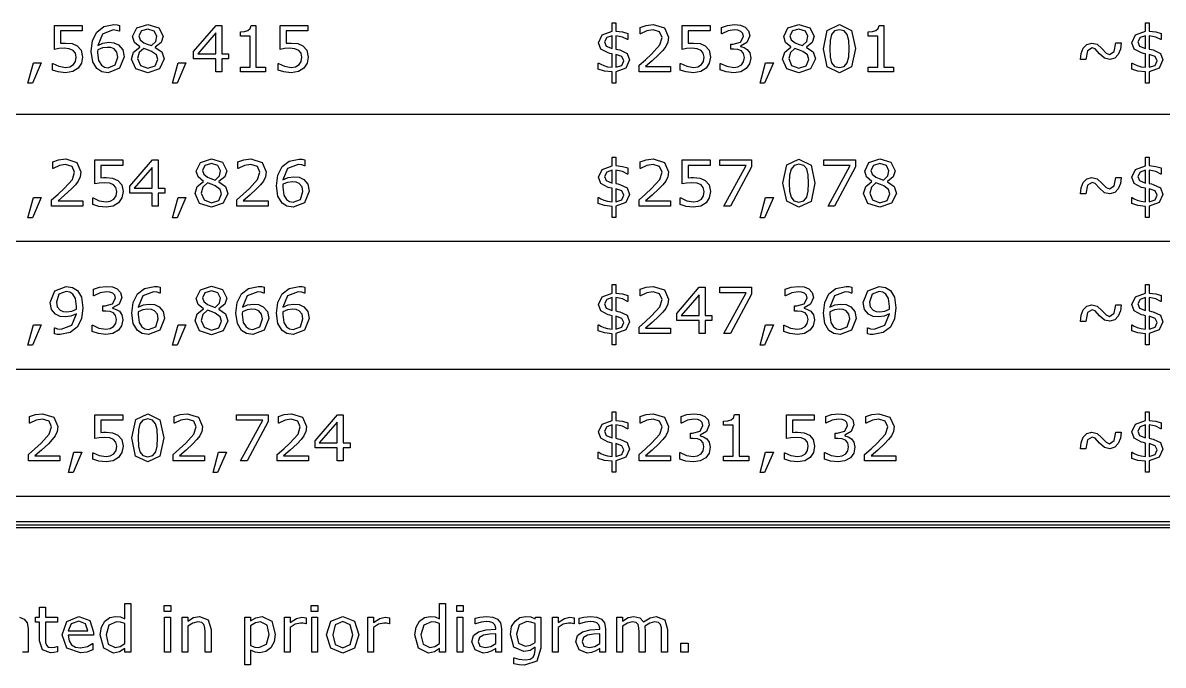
# Model space of a CAD drawing. Extents: x -1 to 182, y 89 to 480.
# Drawn here: x 87.14 to 129.78, y 114.87 to 138.89 of the extents above; entities that cross this region are included whole.
import ezdxf

# ---------------------------------------------------------------- set-up
doc = ezdxf.new("R2010")
doc.units = 0
doc.header["$MEASUREMENT"] = 0
doc.layers.add('Layer 1', color=7, linetype='Continuous')

msp = doc.modelspace()

# ---------------------------------------------------------------- linework, layer by layer
at = {"layer": 'Layer 1', "color": 7}
for points in [[(89.376603, 137.604896), (89.33242, 137.373518), (89.211495, 137.18749), (89.011508, 137.061919), (88.744083, 137.018898), (88.470845, 137.049113), (88.248765, 137.120048), (88.248765, 137.365369), (88.265037, 137.365369), (88.488279, 137.261891), (88.739424, 137.220034), (88.898719, 137.243317), (89.03708, 137.324703), (89.113819, 137.44448), (89.140563, 137.606087), (89.109171, 137.757243), (89.02429, 137.856065), (88.876626, 137.917686), (88.683615, 137.936207), (88.485953, 137.922184), (88.323171, 137.894297), (88.323171, 138.786101), (89.364967, 138.786101), (89.364967, 138.58261), (88.547577, 138.58261), (88.547577, 138.122182), (88.649897, 138.129062), (88.740588, 138.131707), (88.987084, 138.107366), (89.181259, 138.023625), (89.325435, 137.858525), (89.376595, 137.605055), (89.376603, 137.604896)], [(90.929994, 137.616538), (90.755586, 137.185162), (90.330031, 137.018898), (90.097489, 137.058426), (89.912616, 137.175848), (89.757973, 137.431647), (89.70449, 137.815346), (89.753324, 138.223465), (89.911452, 138.539721), (90.17539, 138.744376), (90.552111, 138.818777), (90.66722, 138.812956), (90.761399, 138.792054), (90.761399, 138.569989), (90.749784, 138.569989), (90.650951, 138.602533), (90.517239, 138.618937), (90.118428, 138.461986), (89.945181, 138.039924), (90.13703, 138.129432), (90.356785, 138.160838), (90.550957, 138.139936), (90.724204, 138.05855), (90.877683, 137.87948), (90.930004, 137.616723), (90.929994, 137.616538)], [(92.431063, 137.537507), (92.255494, 137.164286), (91.815984, 137.015458), (91.367177, 137.160794), (91.200908, 137.532877), (91.284622, 137.793306), (91.520654, 137.979361), (91.520654, 137.98624), (91.313692, 138.149038), (91.247417, 138.369938), (91.40787, 138.695507), (91.815984, 138.825735), (92.229914, 138.701328), (92.384555, 138.385046), (92.311302, 138.153668), (92.096201, 137.976953), (92.096201, 137.970074), (92.345023, 137.797989), (92.431063, 137.537533), (92.431063, 137.537507)], [(92.1555, 138.382823), (92.058993, 138.580467), (91.814823, 138.654894), (91.57414, 138.585123), (91.481123, 138.396767), (91.527631, 138.251431), (91.670646, 138.143296), (91.793894, 138.088633), (91.952022, 138.032833), (92.111317, 138.192138), (92.1555, 138.382823), (92.1555, 138.382823)], [(94.83789, 137.542164), (94.58093, 137.542164), (94.58093, 137.054934), (94.357688, 137.054934), (94.357688, 137.542111), (93.52867, 137.542111), (93.52867, 137.809551), (94.36699, 138.786233), (94.58093, 138.786233), (94.58093, 137.728139), (94.83789, 137.728139), (94.83789, 137.542164)], [(96.213385, 137.054934), (95.276235, 137.054934), (95.276235, 137.231675), (95.636677, 137.231675), (95.636677, 138.392057), (95.276235, 138.392057), (95.276235, 138.550198), (95.433202, 138.56184), (95.559937, 138.597876), (95.643654, 138.671139), (95.679698, 138.792054), (95.859918, 138.792054), (95.859918, 137.231702), (96.213385, 137.231702), (96.213385, 137.054934)], [(97.812123, 137.604896), (97.76794, 137.373518), (97.647018, 137.18749), (97.44703, 137.061919), (97.179606, 137.018898), (96.906365, 137.049113), (96.684288, 137.120048), (96.684288, 137.365369), (96.700559, 137.365369), (96.923801, 137.261891), (97.174949, 137.220034), (97.334241, 137.243317), (97.472605, 137.324703), (97.549344, 137.44448), (97.576086, 137.606087), (97.544693, 137.757243), (97.459815, 137.856065), (97.312148, 137.917686), (97.119138, 137.936207), (96.921476, 137.922184), (96.758696, 137.894297), (96.758696, 138.786101), (97.800492, 138.786101), (97.800492, 138.58261), (96.9831, 138.58261), (96.9831, 138.122182), (97.085419, 138.129062), (97.17611, 138.131707), (97.422606, 138.107366), (97.616781, 138.023625), (97.760958, 137.858525), (97.812118, 137.605055), (97.812123, 137.604896)], [(109.827784, 137.496761), (109.687095, 137.196777), (109.318512, 137.056098), (109.318512, 136.6352), (109.181313, 136.6352), (109.181313, 137.050277), (108.892957, 137.079355), (108.659251, 137.153756), (108.659251, 137.383996), (108.677851, 137.383996), (108.756916, 137.336318), (108.867374, 137.286312), (109.008064, 137.244455), (109.18131, 137.222494), (109.18131, 137.725943), (109.095268, 137.743405), (109.022018, 137.761926), (108.749942, 137.904933), (108.667387, 138.142132), (108.802263, 138.432803), (109.18131, 138.57118), (109.18131, 138.887436), (109.31851, 138.887436), (109.31851, 138.573508), (109.559193, 138.545595), (109.766158, 138.486302), (109.766158, 138.25839), (109.749886, 138.25839), (109.567339, 138.352581), (109.318517, 138.404916), (109.318517, 137.903769), (109.394096, 137.887365), (109.46502, 137.872284), (109.732444, 137.744384), (109.827789, 137.496708), (109.827784, 137.496761)], [(111.352108, 137.054934), (110.180087, 137.054934), (110.180087, 137.297953), (110.424257, 137.507239), (110.653312, 137.71536), (110.959109, 138.058365), (111.041662, 138.333928), (110.952132, 138.544378), (110.704472, 138.621107), (110.475417, 138.583906), (110.234734, 138.46995), (110.223119, 138.46995), (110.223119, 138.714134), (110.442871, 138.788535), (110.710298, 138.822269), (111.127712, 138.693205), (111.278866, 138.345543), (111.253281, 138.160679), (111.180031, 137.999072), (111.07306, 137.857203), (110.925394, 137.70258), (110.668433, 137.465382), (110.420776, 137.253768), (111.352113, 137.253768), (111.352108, 137.054934)], [(112.852013, 137.604896), (112.80783, 137.373518), (112.686908, 137.18749), (112.48692, 137.061919), (112.219495, 137.018898), (111.946255, 137.049113), (111.724178, 137.120048), (111.724178, 137.365369), (111.740449, 137.365369), (111.963691, 137.261891), (112.214839, 137.220034), (112.374131, 137.243317), (112.512495, 137.324703), (112.589234, 137.44448), (112.615976, 137.606087), (112.584583, 137.757243), (112.499705, 137.856065), (112.352038, 137.917686), (112.159028, 137.936207), (111.961366, 137.922184), (111.798586, 137.894297), (111.798586, 138.786101), (112.840382, 138.786101), (112.840382, 138.58261), (112.02299, 138.58261), (112.02299, 138.122182), (112.125309, 138.129062), (112.216, 138.131707), (112.462496, 138.107366), (112.656671, 138.023625), (112.800848, 137.858525), (112.852008, 137.605055), (112.852013, 137.604896)], [(114.227508, 137.888609), (114.319364, 137.763037), (114.355408, 137.567696), (114.312387, 137.350262), (114.191464, 137.178177), (113.985664, 137.057262), (113.727539, 137.018898), (113.443837, 137.05377), (113.214783, 137.128197), (113.214783, 137.37119), (113.232219, 137.37119), (113.464763, 137.263055), (113.722888, 137.220034), (113.87869, 137.244375), (114.012402, 137.316474), (114.091468, 137.42924), (114.118212, 137.585052), (114.087981, 137.738537), (114.00659, 137.835031), (113.879854, 137.883873), (113.719398, 137.897895), (113.614753, 137.897895), (113.614753, 138.090909), (113.696144, 138.090909), (113.977522, 138.164172), (114.083329, 138.380442), (114.056588, 138.489741), (113.982174, 138.567634), (113.875203, 138.609491), (113.746142, 138.621133), (113.511272, 138.581604), (113.276404, 138.469977), (113.264789, 138.469977), (113.264789, 138.712996), (113.484543, 138.787423), (113.751968, 138.822296), (113.97521, 138.799012), (114.149618, 138.724585), (114.276353, 138.589727), (114.319374, 138.404863), (114.217055, 138.15253), (113.977536, 138.017672), (113.977536, 138.001268), (114.105435, 137.961739), (114.227519, 137.888503), (114.227508, 137.888609)], [(116.772699, 137.537454), (116.59713, 137.164233), (116.15762, 137.015405), (115.708813, 137.160741), (115.542544, 137.532824), (115.626258, 137.793253), (115.86229, 137.979308), (115.86229, 137.986187), (115.655328, 138.148985), (115.589053, 138.369885), (115.749506, 138.695454), (116.15762, 138.825682), (116.57155, 138.701275), (116.726191, 138.384993), (116.652938, 138.153615), (116.437837, 137.9769), (116.437837, 137.970021), (116.686659, 137.797936), (116.772699, 137.53748), (116.772699, 137.537454)], [(116.497136, 138.38277), (116.400629, 138.580414), (116.156459, 138.654841), (115.915776, 138.58507), (115.822759, 138.396714), (115.869267, 138.251378), (116.012282, 138.143243), (116.13553, 138.08858), (116.293658, 138.03278), (116.452953, 138.192085), (116.497136, 138.38277), (116.497136, 138.38277)], [(118.271443, 137.921152), (118.12494, 137.236306), (117.672644, 137.018898), (117.216857, 137.239798), (117.073842, 137.918824), (117.219183, 138.600178), (117.672644, 138.821105), (118.127266, 138.596686), (118.271443, 137.921152), (118.271443, 137.921152)], [(117.965648, 137.393283), (118.020295, 137.61421), (118.035403, 137.921152), (118.020295, 138.228121), (117.964487, 138.449022), (117.852864, 138.583906), (117.672644, 138.629256), (117.491259, 138.583906), (117.378475, 138.44672), (117.323828, 138.222301), (117.309884, 137.918824), (117.322664, 137.615374), (117.377313, 137.396775), (117.485446, 137.258398), (117.672644, 137.210747), (117.854029, 137.256096), (117.965648, 137.393283), (117.965648, 137.393283)], [(119.688798, 137.054934), (118.751645, 137.054934), (118.751645, 137.231675), (119.112089, 137.231675), (119.112089, 138.392057), (118.751645, 138.392057), (118.751645, 138.550198), (118.908614, 138.56184), (119.035349, 138.597876), (119.119066, 138.671139), (119.15511, 138.792054), (119.335331, 138.792054), (119.335331, 137.231702), (119.688798, 137.231702), (119.688798, 137.054934)], [(129.768143, 137.496761), (129.627453, 137.196777), (129.258873, 137.056098), (129.258873, 136.6352), (129.121671, 136.6352), (129.121671, 137.050277), (128.833318, 137.079355), (128.599612, 137.153756), (128.599612, 137.383996), (128.618212, 137.383996), (128.697278, 137.336318), (128.807736, 137.286312), (128.948425, 137.244455), (129.121669, 137.222494), (129.121669, 137.725943), (129.035629, 137.743405), (128.962376, 137.761926), (128.6903, 137.904933), (128.607748, 138.142132), (128.742622, 138.432803), (129.121669, 138.57118), (129.121669, 138.887436), (129.258871, 138.887436), (129.258871, 138.573508), (129.499551, 138.545595), (129.706516, 138.486302), (129.706516, 138.25839), (129.690244, 138.25839), (129.507698, 138.352581), (129.258876, 138.404916), (129.258876, 137.903769), (129.334452, 137.887365), (129.405378, 137.872284), (129.672803, 137.744384), (129.768145, 137.496708), (129.768143, 137.496761)], [(94.357688, 137.728192), (94.357688, 138.509558), (93.6868, 137.728192), (94.357688, 137.728192)], [(109.181313, 137.923481), (109.181313, 138.403699), (108.972022, 138.335092), (108.887144, 138.172294), (108.949932, 138.013016), (109.181313, 137.923481), (109.181313, 137.923481)], [(129.121671, 137.923481), (129.121671, 138.403699), (128.912384, 138.335092), (128.827503, 138.172294), (128.890291, 138.013016), (129.121671, 137.923481), (129.121671, 137.923481)], [(90.693962, 137.607277), (90.661405, 137.786347), (90.556762, 137.90959), (90.438163, 137.958432), (90.302125, 137.970074), (90.118417, 137.94679), (89.944009, 137.874692), (89.940517, 137.824712), (89.939458, 137.765419), (89.976667, 137.474721), (90.081309, 137.307293), (90.196419, 137.231728), (90.332457, 137.208445), (90.597558, 137.310759), (90.694062, 137.607251), (90.693962, 137.607277)], [(92.191544, 137.515414), (92.143871, 137.686335), (91.960163, 137.816563), (91.840403, 137.86424), (91.667156, 137.925862), (91.498564, 137.771213), (91.435776, 137.550313), (91.543908, 137.291021), (91.81831, 137.188707), (92.089224, 137.275914), (92.191544, 137.515414), (92.191544, 137.515414)], [(116.53318, 137.515361), (116.485507, 137.686282), (116.301799, 137.81651), (116.182039, 137.864188), (116.008792, 137.925809), (115.8402, 137.77116), (115.777412, 137.55026), (115.885544, 137.290968), (116.159946, 137.188654), (116.43086, 137.275861), (116.53318, 137.515361), (116.53318, 137.515361)], [(128.201962, 138.132766), (128.175218, 137.906045), (128.099643, 137.70721), (127.970582, 137.566532), (127.778733, 137.515361), (127.584558, 137.560711), (127.402011, 137.725811), (127.229929, 137.908373), (127.118307, 137.945573), (126.950876, 137.843259), (126.882275, 137.514197), (126.688103, 137.514197), (126.713688, 137.739781), (126.789264, 137.939752), (126.919489, 138.078129), (127.111338, 138.131602), (127.304349, 138.086252), (127.489221, 137.921152), (127.641536, 137.753724), (127.771761, 137.701416), (127.94733, 137.818838), (128.007793, 138.132766), (128.201962, 138.132766)], [(87.833674, 137.386298), (87.50579, 136.624722), (87.336033, 136.624722), (87.538344, 137.386298), (87.833674, 137.386298)], [(93.241478, 137.386351), (92.913591, 136.624775), (92.743834, 136.624775), (92.946148, 137.386351), (93.241478, 137.386351)], [(109.608029, 137.466546), (109.539428, 137.625825), (109.318512, 137.706046), (109.318512, 137.22469), (109.532454, 137.295625), (109.608029, 137.466546), (109.608029, 137.466546)], [(115.203029, 137.386298), (114.875144, 136.624722), (114.705385, 136.624722), (114.907698, 137.386298), (115.203029, 137.386298)], [(129.548388, 137.466546), (129.47979, 137.625825), (129.258873, 137.706046), (129.258873, 137.22469), (129.472813, 137.295625), (129.548388, 137.466546), (129.548388, 137.466546)], [(4.762494, 135.467436), (175.153946, 135.467436), (175.153946, 130.704942), (4.762494, 130.704942), (4.762494, 135.467436)], [(89.390555, 132.027857), (88.218534, 132.027857), (88.218534, 132.270876), (88.462707, 132.480162), (88.691762, 132.688283), (88.997556, 133.031288), (89.080109, 133.306851), (88.990579, 133.517301), (88.742921, 133.59403), (88.513867, 133.556829), (88.273183, 133.442873), (88.261568, 133.442873), (88.261568, 133.687057), (88.481323, 133.761458), (88.748748, 133.795192), (89.166164, 133.666128), (89.317318, 133.318466), (89.291733, 133.133602), (89.21848, 132.971995), (89.111509, 132.830126), (88.963846, 132.675503), (88.706885, 132.438305), (88.459225, 132.226691), (89.390562, 132.226691), (89.390555, 132.027857)], [(90.890462, 132.577819), (90.84628, 132.346441), (90.725355, 132.160413), (90.525367, 132.034842), (90.257942, 131.991821), (89.984705, 132.022036), (89.762624, 132.092971), (89.762624, 132.338292), (89.778896, 132.338292), (90.002138, 132.234814), (90.253283, 132.192957), (90.412578, 132.21624), (90.550939, 132.297626), (90.627678, 132.417403), (90.654423, 132.57901), (90.62303, 132.730166), (90.538149, 132.828988), (90.390485, 132.890609), (90.197474, 132.90913), (89.999812, 132.895107), (89.83703, 132.86722), (89.83703, 133.759024), (90.878826, 133.759024), (90.878826, 133.555533), (90.061436, 133.555533), (90.061436, 133.095105), (90.163756, 133.101985), (90.254447, 133.10463), (90.500943, 133.080289), (90.695118, 132.996548), (90.839295, 132.831448), (90.890454, 132.577978), (90.890462, 132.577819)], [(92.457807, 132.515034), (92.200844, 132.515034), (92.200844, 132.027857), (91.977602, 132.027857), (91.977602, 132.515034), (91.148584, 132.515034), (91.148584, 132.782474), (91.986905, 133.759156), (92.200844, 133.759156), (92.200844, 132.701062), (92.457807, 132.701062), (92.457807, 132.515034)], [(91.977602, 132.701062), (91.977602, 133.482429), (91.306715, 132.701062), (91.977602, 132.701062)], [(94.811148, 132.510377), (94.635576, 132.137156), (94.19607, 131.988328), (93.74726, 132.133664), (93.580991, 132.505747), (93.664708, 132.766176), (93.90074, 132.952231), (93.90074, 132.95911), (93.693775, 133.121908), (93.627499, 133.342808), (93.787956, 133.668377), (94.19607, 133.798605), (94.609997, 133.674198), (94.76464, 133.357916), (94.691388, 133.126538), (94.476284, 132.949823), (94.476284, 132.942944), (94.725106, 132.770859), (94.811148, 132.510403), (94.811148, 132.510377)], [(94.535583, 133.355693), (94.439079, 133.553337), (94.194908, 133.627764), (93.954225, 133.557993), (93.861206, 133.369637), (93.907717, 133.224301), (94.050729, 133.116166), (94.173977, 133.061503), (94.332108, 133.005703), (94.4914, 133.165008), (94.535583, 133.355693), (94.535583, 133.355693)], [(96.312218, 132.027857), (95.140197, 132.027857), (95.140197, 132.270876), (95.384368, 132.480162), (95.613422, 132.688283), (95.919219, 133.031288), (96.001772, 133.306851), (95.912242, 133.517301), (95.664582, 133.59403), (95.435527, 133.556829), (95.194844, 133.442873), (95.183229, 133.442873), (95.183229, 133.687057), (95.402981, 133.761458), (95.670408, 133.795192), (96.087822, 133.666128), (96.238976, 133.318466), (96.213391, 133.133602), (96.140141, 132.971995), (96.03317, 132.830126), (95.885504, 132.675503), (95.628543, 132.438305), (95.380886, 132.226691), (96.312223, 132.226691), (96.312218, 132.027857)], [(97.851657, 132.589461), (97.677249, 132.158085), (97.251694, 131.991821), (97.019149, 132.031349), (96.834277, 132.148771), (96.679636, 132.40457), (96.626151, 132.788269), (96.674985, 133.196388), (96.833116, 133.512644), (97.097053, 133.717299), (97.473772, 133.7917), (97.588881, 133.785879), (97.683062, 133.764977), (97.683062, 133.542912), (97.671447, 133.542912), (97.572617, 133.575456), (97.438905, 133.59186), (97.040091, 133.434909), (96.866847, 133.012847), (97.058696, 133.102355), (97.278448, 133.133761), (97.472623, 133.112859), (97.645867, 133.031473), (97.799346, 132.852403), (97.85167, 132.589646), (97.851657, 132.589461)], [(109.827784, 132.469684), (109.687095, 132.1697), (109.318512, 132.029021), (109.318512, 131.608123), (109.181313, 131.608123), (109.181313, 132.0232), (108.892957, 132.052278), (108.659251, 132.126679), (108.659251, 132.356919), (108.677851, 132.356919), (108.756916, 132.309241), (108.867374, 132.259235), (109.008064, 132.217378), (109.18131, 132.195417), (109.18131, 132.698866), (109.095268, 132.716328), (109.022018, 132.734849), (108.749942, 132.877856), (108.667387, 133.115055), (108.802263, 133.405726), (109.18131, 133.544103), (109.18131, 133.860359), (109.31851, 133.860359), (109.31851, 133.546431), (109.559193, 133.518518), (109.766158, 133.459225), (109.766158, 133.231313), (109.749886, 133.231313), (109.567339, 133.325504), (109.318517, 133.377839), (109.318517, 132.876692), (109.394096, 132.860288), (109.46502, 132.845207), (109.732444, 132.717307), (109.827789, 132.469631), (109.827784, 132.469684)], [(111.352108, 132.027857), (110.180087, 132.027857), (110.180087, 132.270876), (110.424257, 132.480162), (110.653312, 132.688283), (110.959109, 133.031288), (111.041662, 133.306851), (110.952132, 133.517301), (110.704472, 133.59403), (110.475417, 133.556829), (110.234734, 133.442873), (110.223119, 133.442873), (110.223119, 133.687057), (110.442871, 133.761458), (110.710298, 133.795192), (111.127712, 133.666128), (111.278866, 133.318466), (111.253281, 133.133602), (111.180031, 132.971995), (111.07306, 132.830126), (110.925394, 132.675503), (110.668433, 132.438305), (110.420776, 132.226691), (111.352113, 132.226691), (111.352108, 132.027857)], [(112.852013, 132.577819), (112.80783, 132.346441), (112.686908, 132.160413), (112.48692, 132.034842), (112.219495, 131.991821), (111.946255, 132.022036), (111.724178, 132.092971), (111.724178, 132.338292), (111.740449, 132.338292), (111.963691, 132.234814), (112.214839, 132.192957), (112.374131, 132.21624), (112.512495, 132.297626), (112.589234, 132.417403), (112.615976, 132.57901), (112.584583, 132.730166), (112.499705, 132.828988), (112.352038, 132.890609), (112.159028, 132.90913), (111.961366, 132.895107), (111.798586, 132.86722), (111.798586, 133.759024), (112.840382, 133.759024), (112.840382, 133.555533), (112.02299, 133.555533), (112.02299, 133.095105), (112.125309, 133.101985), (112.216, 133.10463), (112.462496, 133.080289), (112.656671, 132.996548), (112.800848, 132.831448), (112.852008, 132.577978), (112.852013, 132.577819)], [(114.384475, 133.499865), (113.600804, 132.027857), (113.351982, 132.027857), (114.185651, 133.555665), (113.199667, 133.555665), (113.199667, 133.759156), (114.384475, 133.759156), (114.384475, 133.499865)], [(116.757583, 132.894075), (116.611081, 132.209229), (116.158784, 131.991821), (115.702998, 132.212721), (115.559985, 132.891747), (115.705324, 133.573101), (116.158784, 133.794028), (116.613407, 133.569609), (116.757583, 132.894075), (116.757583, 132.894075)], [(116.451789, 132.366206), (116.506436, 132.587133), (116.521544, 132.894075), (116.506436, 133.201044), (116.450627, 133.421945), (116.339005, 133.556829), (116.158784, 133.602179), (115.9774, 133.556829), (115.864616, 133.419643), (115.809969, 133.195224), (115.796025, 132.891747), (115.808805, 132.588297), (115.863454, 132.369698), (115.971587, 132.231321), (116.158784, 132.18367), (116.340169, 132.229019), (116.451789, 132.366206), (116.451789, 132.366206)], [(118.27842, 133.499865), (117.494749, 132.027857), (117.245927, 132.027857), (118.079593, 133.555665), (117.093609, 133.555665), (117.093609, 133.759156), (118.27842, 133.759156), (118.27842, 133.499865)], [(119.800418, 132.510377), (119.624848, 132.137156), (119.185339, 131.988328), (118.736529, 132.133664), (118.570263, 132.505747), (118.653977, 132.766176), (118.890009, 132.952231), (118.890009, 132.95911), (118.683046, 133.121908), (118.616771, 133.342808), (118.777225, 133.668377), (119.185339, 133.798605), (119.599268, 133.674198), (119.753909, 133.357916), (119.680657, 133.126538), (119.465556, 132.949823), (119.465556, 132.942944), (119.714378, 132.770859), (119.800418, 132.510403), (119.800418, 132.510377)], [(119.524854, 133.355693), (119.428348, 133.553337), (119.184177, 133.627764), (118.943494, 133.557993), (118.850477, 133.369637), (118.896986, 133.224301), (119.040001, 133.116166), (119.163249, 133.061503), (119.321377, 133.005703), (119.480669, 133.165008), (119.524854, 133.355693), (119.524854, 133.355693)], [(129.768143, 132.469684), (129.627453, 132.1697), (129.258873, 132.029021), (129.258873, 131.608123), (129.121671, 131.608123), (129.121671, 132.0232), (128.833318, 132.052278), (128.599612, 132.126679), (128.599612, 132.356919), (128.618212, 132.356919), (128.697278, 132.309241), (128.807736, 132.259235), (128.948425, 132.217378), (129.121669, 132.195417), (129.121669, 132.698866), (129.035629, 132.716328), (128.962376, 132.734849), (128.6903, 132.877856), (128.607748, 133.115055), (128.742622, 133.405726), (129.121669, 133.544103), (129.121669, 133.860359), (129.258871, 133.860359), (129.258871, 133.546431), (129.499551, 133.518518), (129.706516, 133.459225), (129.706516, 133.231313), (129.690244, 133.231313), (129.507698, 133.325504), (129.258876, 133.377839), (129.258876, 132.876692), (129.334452, 132.860288), (129.405378, 132.845207), (129.672803, 132.717307), (129.768145, 132.469631), (129.768143, 132.469684)], [(109.181313, 132.896404), (109.181313, 133.376622), (108.972022, 133.308015), (108.887144, 133.145217), (108.949932, 132.985939), (109.181313, 132.896404), (109.181313, 132.896404)], [(128.201962, 133.105689), (128.175218, 132.878968), (128.099643, 132.680133), (127.970582, 132.539455), (127.778733, 132.488284), (127.584558, 132.533634), (127.402011, 132.698734), (127.229929, 132.881296), (127.118307, 132.918496), (126.950876, 132.816182), (126.882275, 132.48712), (126.688103, 132.48712), (126.713688, 132.712704), (126.789264, 132.912675), (126.919489, 133.051052), (127.111338, 133.104525), (127.304349, 133.059175), (127.489221, 132.894075), (127.641536, 132.726647), (127.771761, 132.674339), (127.94733, 132.791761), (128.007793, 133.105689), (128.201962, 133.105689)], [(129.121671, 132.896404), (129.121671, 133.376622), (128.912384, 133.308015), (128.827503, 133.145217), (128.890291, 132.985939), (129.121671, 132.896404), (129.121671, 132.896404)], [(94.571627, 132.488284), (94.523957, 132.659205), (94.340246, 132.789433), (94.220485, 132.837111), (94.047242, 132.898732), (93.878647, 132.744083), (93.815861, 132.523183), (93.923994, 132.263891), (94.198395, 132.161577), (94.469307, 132.248784), (94.571627, 132.488284), (94.571627, 132.488284)], [(97.615625, 132.5802), (97.583068, 132.75927), (97.478423, 132.882513), (97.359826, 132.931355), (97.223788, 132.942997), (97.040078, 132.919713), (96.86567, 132.847615), (96.862177, 132.797635), (96.861119, 132.738342), (96.898325, 132.447644), (97.00297, 132.280216), (97.118079, 132.204651), (97.254117, 132.181368), (97.519216, 132.283682), (97.615723, 132.580174), (97.615625, 132.5802)], [(109.608029, 132.439469), (109.539428, 132.598748), (109.318512, 132.678969), (109.318512, 132.197613), (109.532454, 132.268548), (109.608029, 132.439469), (109.608029, 132.439469)], [(119.560898, 132.488284), (119.513226, 132.659205), (119.329518, 132.789433), (119.209757, 132.837111), (119.036511, 132.898732), (118.867919, 132.744083), (118.80513, 132.523183), (118.913263, 132.263891), (119.187664, 132.161577), (119.458579, 132.248784), (119.560898, 132.488284), (119.560898, 132.488284)], [(129.548388, 132.439469), (129.47979, 132.598748), (129.258873, 132.678969), (129.258873, 132.197613), (129.472813, 132.268548), (129.548388, 132.439469), (129.548388, 132.439469)], [(87.833674, 132.359221), (87.50579, 131.597645), (87.336033, 131.597645), (87.538344, 132.359221), (87.833674, 132.359221)], [(93.241478, 132.359221), (92.913591, 131.597645), (92.743834, 131.597645), (92.946148, 132.359221), (93.241478, 132.359221)], [(115.203029, 132.359221), (114.875144, 131.597645), (114.705385, 131.597645), (114.907698, 132.359221), (115.203029, 132.359221)], [(89.388229, 128.23506), (89.335908, 127.823474), (89.180103, 127.508382), (88.915004, 127.303728), (88.540608, 127.231655), (88.426663, 127.238534), (88.331318, 127.258378), (88.331318, 127.480469), (88.342933, 127.480469), (88.438275, 127.446735), (88.575477, 127.431653), (88.977776, 127.585138), (89.147535, 128.010693), (88.944057, 127.917666), (88.735931, 127.889779), (88.541756, 127.910681), (88.368513, 127.992067), (88.213872, 128.172274), (88.162712, 128.433894), (88.33712, 128.86527), (88.762675, 129.031534), (88.995217, 128.992005), (89.182415, 128.875721), (89.33473, 128.626907), (89.388216, 128.23506), (89.388229, 128.23506)], [(89.153361, 128.285066), (89.116153, 128.574573), (89.013833, 128.744329), (88.896401, 128.818756), (88.760363, 128.84204), (88.495261, 128.737397), (88.398757, 128.443234), (88.43015, 128.263), (88.535957, 128.140921), (88.651066, 128.092079), (88.790591, 128.080437), (88.974302, 128.104779), (89.14871, 128.175687), (89.151091, 128.223365), (89.153472, 128.284987), (89.153361, 128.285066)], [(90.752099, 128.099038), (90.843954, 127.973466), (90.879998, 127.778125), (90.836977, 127.560691), (90.716055, 127.388606), (90.510254, 127.267691), (90.252129, 127.229327), (89.968425, 127.264199), (89.73937, 127.338626), (89.73937, 127.581619), (89.756806, 127.581619), (89.989351, 127.473484), (90.247473, 127.430463), (90.403278, 127.454804), (90.53699, 127.526903), (90.616055, 127.639669), (90.642797, 127.795481), (90.612566, 127.948966), (90.531177, 128.04546), (90.404439, 128.094302), (90.243986, 128.108324), (90.13934, 128.108324), (90.13934, 128.301338), (90.220731, 128.301338), (90.502107, 128.374601), (90.607917, 128.590871), (90.581173, 128.70017), (90.506759, 128.778063), (90.399791, 128.81992), (90.270727, 128.831562), (90.035859, 128.792033), (89.800989, 128.680406), (89.789374, 128.680406), (89.789374, 128.923425), (90.009126, 128.997852), (90.27655, 129.032725), (90.499792, 129.009441), (90.6742, 128.935014), (90.800938, 128.800156), (90.843959, 128.615292), (90.74164, 128.362959), (90.502118, 128.228101), (90.502118, 128.211697), (90.630017, 128.172168), (90.752104, 128.098932), (90.752099, 128.099038)], [(92.443853, 127.826967), (92.269445, 127.395591), (91.84389, 127.229327), (91.611348, 127.268855), (91.426476, 127.386277), (91.271832, 127.642076), (91.218349, 128.025775), (91.267184, 128.433894), (91.425312, 128.75015), (91.689249, 128.954805), (92.06597, 129.029206), (92.18108, 129.023385), (92.275258, 129.002483), (92.275258, 128.780418), (92.263643, 128.780418), (92.16481, 128.812962), (92.031098, 128.829366), (91.632287, 128.672415), (91.459041, 128.250353), (91.65089, 128.339861), (91.870644, 128.371267), (92.064817, 128.350365), (92.238063, 128.268979), (92.391542, 128.089909), (92.443864, 127.827152), (92.443853, 127.826967)], [(94.811148, 127.747936), (94.635576, 127.374715), (94.19607, 127.225887), (93.74726, 127.371223), (93.580991, 127.743306), (93.664708, 128.003735), (93.90074, 128.18979), (93.90074, 128.196669), (93.693775, 128.359467), (93.627499, 128.580367), (93.787956, 128.905936), (94.19607, 129.036164), (94.609997, 128.911757), (94.76464, 128.595475), (94.691388, 128.364097), (94.476284, 128.187382), (94.476284, 128.180503), (94.725106, 128.008418), (94.811148, 127.747962), (94.811148, 127.747936)], [(94.535583, 128.593252), (94.439079, 128.790896), (94.194908, 128.865323), (93.954225, 128.795552), (93.861206, 128.607196), (93.907717, 128.46186), (94.050729, 128.353725), (94.173977, 128.299062), (94.332108, 128.243262), (94.4914, 128.402567), (94.535583, 128.593252), (94.535583, 128.593252)], [(96.337798, 127.82702), (96.16339, 127.395644), (95.737835, 127.22938), (95.50529, 127.268908), (95.320418, 127.38633), (95.165777, 127.642129), (95.112292, 128.025827), (95.161126, 128.433947), (95.319256, 128.750203), (95.583194, 128.954858), (95.959912, 129.029258), (96.075022, 129.023438), (96.169203, 129.002536), (96.169203, 128.780471), (96.157588, 128.780471), (96.058758, 128.813015), (95.925046, 128.829419), (95.526232, 128.672468), (95.352988, 128.250406), (95.544837, 128.339914), (95.764589, 128.37132), (95.958764, 128.350418), (96.132008, 128.269032), (96.285487, 128.089962), (96.337811, 127.827205), (96.337798, 127.82702)], [(97.851657, 127.82702), (97.677249, 127.395644), (97.251694, 127.22938), (97.019149, 127.268908), (96.834277, 127.38633), (96.679636, 127.642129), (96.626151, 128.025827), (96.674985, 128.433947), (96.833116, 128.750203), (97.097053, 128.954858), (97.473772, 129.029258), (97.588881, 129.023438), (97.683062, 129.002536), (97.683062, 128.780471), (97.671447, 128.780471), (97.572617, 128.813015), (97.438905, 128.829419), (97.040091, 128.672468), (96.866847, 128.250406), (97.058696, 128.339914), (97.278448, 128.37132), (97.472623, 128.350418), (97.645867, 128.269032), (97.799346, 128.089962), (97.85167, 127.827205), (97.851657, 127.82702)], [(109.827784, 127.70719), (109.687095, 127.407206), (109.318512, 127.266527), (109.318512, 126.845629), (109.181313, 126.845629), (109.181313, 127.260706), (108.892957, 127.289784), (108.659251, 127.364185), (108.659251, 127.594425), (108.677851, 127.594425), (108.756916, 127.546747), (108.867374, 127.496741), (109.008064, 127.454884), (109.18131, 127.432923), (109.18131, 127.936372), (109.095268, 127.953834), (109.022018, 127.972355), (108.749942, 128.115362), (108.667387, 128.352561), (108.802263, 128.643232), (109.18131, 128.781609), (109.18131, 129.097865), (109.31851, 129.097865), (109.31851, 128.783937), (109.559193, 128.756024), (109.766158, 128.696731), (109.766158, 128.468819), (109.749886, 128.468819), (109.567339, 128.56301), (109.318517, 128.615345), (109.318517, 128.114198), (109.394096, 128.097794), (109.46502, 128.082713), (109.732444, 127.954813), (109.827789, 127.707137), (109.827784, 127.70719)], [(111.352108, 127.265363), (110.180087, 127.265363), (110.180087, 127.508382), (110.424257, 127.717668), (110.653312, 127.925789), (110.959109, 128.268794), (111.041662, 128.544357), (110.952132, 128.754807), (110.704472, 128.831536), (110.475417, 128.794335), (110.234734, 128.680379), (110.223119, 128.680379), (110.223119, 128.924563), (110.442871, 128.998964), (110.710298, 129.032698), (111.127712, 128.903634), (111.278866, 128.555972), (111.253281, 128.371108), (111.180031, 128.209501), (111.07306, 128.067632), (110.925394, 127.913009), (110.668433, 127.675811), (110.420776, 127.464197), (111.352113, 127.464197), (111.352108, 127.265363)], [(112.905498, 127.75254), (112.648538, 127.75254), (112.648538, 127.265363), (112.425296, 127.265363), (112.425296, 127.75254), (111.596278, 127.75254), (111.596278, 128.01998), (112.434599, 128.996662), (112.648538, 128.996662), (112.648538, 127.938568), (112.905498, 127.938568), (112.905498, 127.75254)], [(114.384475, 128.737371), (113.600804, 127.265363), (113.351982, 127.265363), (114.185651, 128.793171), (113.199667, 128.793171), (113.199667, 128.996662), (114.384475, 128.996662), (114.384475, 128.737371)], [(116.607594, 128.099038), (116.699449, 127.973466), (116.735493, 127.778125), (116.692472, 127.560691), (116.57155, 127.388606), (116.365749, 127.267691), (116.107625, 127.229327), (115.82392, 127.264199), (115.594865, 127.338626), (115.594865, 127.581619), (115.612301, 127.581619), (115.844846, 127.473484), (116.102968, 127.430463), (116.258773, 127.454804), (116.392485, 127.526903), (116.471551, 127.639669), (116.498292, 127.795481), (116.468061, 127.948966), (116.386672, 128.04546), (116.259934, 128.094302), (116.099481, 128.108324), (115.994836, 128.108324), (115.994836, 128.301338), (116.076227, 128.301338), (116.357603, 128.374601), (116.463412, 128.590871), (116.436668, 128.70017), (116.362254, 128.778063), (116.255283, 128.81992), (116.126222, 128.831562), (115.891354, 128.792033), (115.656484, 128.680406), (115.644869, 128.680406), (115.644869, 128.923425), (115.864621, 128.997852), (116.132046, 129.032725), (116.355288, 129.009441), (116.529695, 128.935014), (116.656433, 128.800156), (116.699454, 128.615292), (116.597135, 128.362959), (116.357613, 128.228101), (116.357613, 128.211697), (116.485513, 128.172168), (116.607599, 128.098932), (116.607594, 128.099038)], [(118.299348, 127.826967), (118.12494, 127.395591), (117.699385, 127.229327), (117.466843, 127.268855), (117.281971, 127.386277), (117.127328, 127.642076), (117.073842, 128.025775), (117.122679, 128.433894), (117.280807, 128.75015), (117.544744, 128.954805), (117.921465, 129.029206), (118.036575, 129.023385), (118.130753, 129.002483), (118.130753, 128.780418), (118.119138, 128.780418), (118.020306, 128.812962), (117.886593, 128.829366), (117.487782, 128.672415), (117.314536, 128.250353), (117.506385, 128.339861), (117.72614, 128.371267), (117.920312, 128.350365), (118.093558, 128.268979), (118.247037, 128.089909), (118.299359, 127.827152), (118.299348, 127.826967)], [(119.785302, 128.235113), (119.732981, 127.823527), (119.577176, 127.508435), (119.312077, 127.30378), (118.937681, 127.231708), (118.823733, 127.238587), (118.728391, 127.258431), (118.728391, 127.480522), (118.740006, 127.480522), (118.835348, 127.446788), (118.972548, 127.431706), (119.374849, 127.585191), (119.544605, 128.010746), (119.341131, 127.917719), (119.133004, 127.889832), (118.938829, 127.910734), (118.765586, 127.99212), (118.610945, 128.172327), (118.559785, 128.433947), (118.734193, 128.865323), (119.159746, 129.031587), (119.39229, 128.992058), (119.579488, 128.875774), (119.731803, 128.62696), (119.785289, 128.235113), (119.785302, 128.235113)], [(119.550434, 128.285119), (119.513226, 128.574626), (119.410906, 128.744382), (119.293474, 128.818809), (119.157433, 128.842092), (118.892334, 128.73745), (118.79583, 128.443287), (118.827223, 128.263053), (118.93303, 128.140974), (119.048139, 128.092132), (119.187664, 128.08049), (119.371375, 128.104832), (119.545783, 128.17574), (119.548164, 128.223418), (119.550545, 128.285039), (119.550434, 128.285119)], [(129.768143, 127.70719), (129.627453, 127.407206), (129.258873, 127.266527), (129.258873, 126.845629), (129.121671, 126.845629), (129.121671, 127.260706), (128.833318, 127.289784), (128.599612, 127.364185), (128.599612, 127.594425), (128.618212, 127.594425), (128.697278, 127.546747), (128.807736, 127.496741), (128.948425, 127.454884), (129.121669, 127.432923), (129.121669, 127.936372), (129.035629, 127.953834), (128.962376, 127.972355), (128.6903, 128.115362), (128.607748, 128.352561), (128.742622, 128.643232), (129.121669, 128.781609), (129.121669, 129.097865), (129.258871, 129.097865), (129.258871, 128.783937), (129.499551, 128.756024), (129.706516, 128.696731), (129.706516, 128.468819), (129.690244, 128.468819), (129.507698, 128.56301), (129.258876, 128.615345), (129.258876, 128.114198), (129.334452, 128.097794), (129.405378, 128.082713), (129.672803, 127.954813), (129.768145, 127.707137), (129.768143, 127.70719)], [(109.181313, 128.13391), (109.181313, 128.614128), (108.972022, 128.545521), (108.887144, 128.382723), (108.949932, 128.223445), (109.181313, 128.13391), (109.181313, 128.13391)], [(112.425296, 127.938568), (112.425296, 128.719935), (111.754406, 127.938568), (112.425296, 127.938568)], [(128.201962, 128.343195), (128.175218, 128.116474), (128.099643, 127.917639), (127.970582, 127.776961), (127.778733, 127.72579), (127.584558, 127.77114), (127.402011, 127.93624), (127.229929, 128.118802), (127.118307, 128.156002), (126.950876, 128.053688), (126.882275, 127.724626), (126.688103, 127.724626), (126.713688, 127.95021), (126.789264, 128.150181), (126.919489, 128.288558), (127.111338, 128.342031), (127.304349, 128.296681), (127.489221, 128.131581), (127.641536, 127.964153), (127.771761, 127.911845), (127.94733, 128.029267), (128.007793, 128.343195), (128.201962, 128.343195)], [(129.121671, 128.13391), (129.121671, 128.614128), (128.912384, 128.545521), (128.827503, 128.382723), (128.890291, 128.223445), (129.121671, 128.13391), (129.121671, 128.13391)], [(92.207821, 127.817706), (92.175264, 127.996776), (92.070622, 128.120019), (91.952022, 128.168861), (91.815984, 128.180503), (91.632276, 128.157219), (91.457869, 128.085121), (91.454376, 128.035141), (91.453318, 127.975848), (91.490526, 127.68515), (91.595169, 127.517722), (91.710278, 127.442157), (91.846316, 127.418874), (92.111418, 127.521188), (92.207922, 127.81768), (92.207821, 127.817706)], [(94.571627, 127.725843), (94.523957, 127.896764), (94.340246, 128.026992), (94.220485, 128.074669), (94.047242, 128.136291), (93.878647, 127.981642), (93.815861, 127.760742), (93.923994, 127.50145), (94.198395, 127.399136), (94.469307, 127.486343), (94.571627, 127.725843), (94.571627, 127.725843)], [(96.101766, 127.817759), (96.069209, 127.996829), (95.964564, 128.120072), (95.845967, 128.168914), (95.709929, 128.180556), (95.526218, 128.157272), (95.351811, 128.085173), (95.348318, 128.035194), (95.34726, 127.975901), (95.384465, 127.685203), (95.489111, 127.517775), (95.60422, 127.44221), (95.740258, 127.418927), (96.005357, 127.521241), (96.101864, 127.817733), (96.101766, 127.817759)], [(97.615625, 127.817759), (97.583068, 127.996829), (97.478423, 128.120072), (97.359826, 128.168914), (97.223788, 128.180556), (97.040078, 128.157272), (96.86567, 128.085173), (96.862177, 128.035194), (96.861119, 127.975901), (96.898325, 127.685203), (97.00297, 127.517775), (97.118079, 127.44221), (97.254117, 127.418927), (97.519216, 127.521241), (97.615723, 127.817733), (97.615625, 127.817759)], [(109.608029, 127.676975), (109.539428, 127.836254), (109.318512, 127.916475), (109.318512, 127.435119), (109.532454, 127.506054), (109.608029, 127.676975), (109.608029, 127.676975)], [(118.063316, 127.817706), (118.030759, 127.996776), (117.926117, 128.120019), (117.807517, 128.168861), (117.67148, 128.180503), (117.487772, 128.157219), (117.313364, 128.085121), (117.309871, 128.035141), (117.308813, 127.975848), (117.346021, 127.68515), (117.450664, 127.517722), (117.565773, 127.442157), (117.701811, 127.418874), (117.96691, 127.521188), (118.063417, 127.81768), (118.063316, 127.817706)], [(129.548388, 127.676975), (129.47979, 127.836254), (129.258873, 127.916475), (129.258873, 127.435119), (129.472813, 127.506054), (129.548388, 127.676975), (129.548388, 127.676975)], [(87.833674, 127.596727), (87.50579, 126.835151), (87.336033, 126.835151), (87.538344, 127.596727), (87.833674, 127.596727)], [(93.241478, 127.59678), (92.913591, 126.835204), (92.743834, 126.835204), (92.946148, 127.59678), (93.241478, 127.59678)], [(115.203029, 127.596727), (114.875144, 126.835151), (114.705385, 126.835151), (114.907698, 127.596727), (115.203029, 127.596727)], [(4.762494, 125.942448), (175.153946, 125.942448), (175.153946, 121.179954), (4.762494, 121.179954), (4.762494, 125.942448)], [(88.524331, 122.502869), (87.35231, 122.502869), (87.35231, 122.745888), (87.596481, 122.955174), (87.825535, 123.163295), (88.13133, 123.5063), (88.213885, 123.781863), (88.124356, 123.992313), (87.876695, 124.069042), (87.64764, 124.031841), (87.406957, 123.917885), (87.395342, 123.917885), (87.395342, 124.162069), (87.615094, 124.23647), (87.882521, 124.270204), (88.299935, 124.14114), (88.451089, 123.793478), (88.425504, 123.608614), (88.352254, 123.447007), (88.245283, 123.305138), (88.097617, 123.150515), (87.840656, 122.913317), (87.592999, 122.701703), (88.524336, 122.701703), (88.524331, 122.502869)], [(90.890462, 123.052831), (90.84628, 122.821453), (90.725355, 122.635425), (90.525367, 122.509854), (90.257942, 122.466833), (89.984705, 122.497048), (89.762624, 122.567983), (89.762624, 122.813304), (89.778896, 122.813304), (90.002138, 122.709826), (90.253283, 122.667969), (90.412578, 122.691252), (90.550939, 122.772638), (90.627678, 122.892415), (90.654423, 123.054022), (90.62303, 123.205178), (90.538149, 123.304), (90.390485, 123.365621), (90.197474, 123.384142), (89.999812, 123.370119), (89.83703, 123.342232), (89.83703, 124.234036), (90.878826, 124.234036), (90.878826, 124.030545), (90.061436, 124.030545), (90.061436, 123.570117), (90.163756, 123.576997), (90.254447, 123.579642), (90.500943, 123.555301), (90.695118, 123.47156), (90.839295, 123.30646), (90.890454, 123.05299), (90.890462, 123.052831)], [(92.415947, 123.369087), (92.269445, 122.684241), (91.817148, 122.466833), (91.361362, 122.687733), (91.218349, 123.366759), (91.363688, 124.048113), (91.817148, 124.26904), (92.271771, 124.044621), (92.415947, 123.369087), (92.415947, 123.369087)], [(92.110153, 122.841218), (92.1648, 123.062145), (92.179908, 123.369087), (92.1648, 123.676056), (92.108991, 123.896957), (91.997369, 124.031841), (91.817148, 124.077191), (91.635764, 124.031841), (91.52298, 123.894655), (91.468333, 123.670236), (91.454389, 123.366759), (91.467169, 123.063309), (91.521818, 122.84471), (91.629951, 122.706333), (91.817148, 122.658682), (91.998533, 122.704031), (92.110153, 122.841218), (92.110153, 122.841218)], [(93.932132, 122.502869), (92.760112, 122.502869), (92.760112, 122.745888), (93.004285, 122.955174), (93.233339, 123.163295), (93.539134, 123.5063), (93.621686, 123.781863), (93.532157, 123.992313), (93.284499, 124.069042), (93.055442, 124.031841), (92.814761, 123.917885), (92.803146, 123.917885), (92.803146, 124.162069), (93.022901, 124.23647), (93.290325, 124.270204), (93.707742, 124.14114), (93.858896, 123.793478), (93.833311, 123.608614), (93.760058, 123.447007), (93.653087, 123.305138), (93.505423, 123.150515), (93.248463, 122.913317), (93.000803, 122.701703), (93.93214, 122.701703), (93.932132, 122.502869)], [(96.316867, 123.974877), (95.533195, 122.502869), (95.284374, 122.502869), (96.118043, 124.030677), (95.132059, 124.030677), (95.132059, 124.234168), (96.316867, 124.234168), (96.316867, 123.974877)], [(97.826077, 122.502869), (96.654056, 122.502869), (96.654056, 122.745888), (96.898227, 122.955174), (97.127282, 123.163295), (97.433076, 123.5063), (97.515631, 123.781863), (97.426102, 123.992313), (97.178441, 124.069042), (96.949387, 124.031841), (96.708703, 123.917885), (96.697088, 123.917885), (96.697088, 124.162069), (96.91684, 124.23647), (97.184267, 124.270204), (97.601682, 124.14114), (97.752835, 123.793478), (97.72725, 123.608614), (97.654, 123.447007), (97.547029, 123.305138), (97.399363, 123.150515), (97.142403, 122.913317), (96.894745, 122.701703), (97.826082, 122.701703), (97.826077, 122.502869)], [(99.379468, 122.990046), (99.122507, 122.990046), (99.122507, 122.502869), (98.899265, 122.502869), (98.899265, 122.990046), (98.070247, 122.990046), (98.070247, 123.257486), (98.908565, 124.234168), (99.122507, 124.234168), (99.122507, 123.176074), (99.379468, 123.176074), (99.379468, 122.990046)], [(109.827784, 122.944696), (109.687095, 122.644712), (109.318512, 122.504033), (109.318512, 122.083135), (109.181313, 122.083135), (109.181313, 122.498212), (108.892957, 122.52729), (108.659251, 122.601691), (108.659251, 122.831931), (108.677851, 122.831931), (108.756916, 122.784253), (108.867374, 122.734247), (109.008064, 122.69239), (109.18131, 122.670429), (109.18131, 123.173878), (109.095268, 123.19134), (109.022018, 123.209861), (108.749942, 123.352868), (108.667387, 123.590067), (108.802263, 123.880738), (109.18131, 124.019115), (109.18131, 124.335371), (109.31851, 124.335371), (109.31851, 124.021443), (109.559193, 123.99353), (109.766158, 123.934237), (109.766158, 123.706325), (109.749886, 123.706325), (109.567339, 123.800516), (109.318517, 123.852851), (109.318517, 123.351704), (109.394096, 123.3353), (109.46502, 123.320219), (109.732444, 123.192319), (109.827789, 122.944643), (109.827784, 122.944696)], [(111.352108, 122.502869), (110.180087, 122.502869), (110.180087, 122.745888), (110.424257, 122.955174), (110.653312, 123.163295), (110.959109, 123.5063), (111.041662, 123.781863), (110.952132, 123.992313), (110.704472, 124.069042), (110.475417, 124.031841), (110.234734, 123.917885), (110.223119, 123.917885), (110.223119, 124.162069), (110.442871, 124.23647), (110.710298, 124.270204), (111.127712, 124.14114), (111.278866, 123.793478), (111.253281, 123.608614), (111.180031, 123.447007), (111.07306, 123.305138), (110.925394, 123.150515), (110.668433, 122.913317), (110.420776, 122.701703), (111.352113, 122.701703), (111.352108, 122.502869)], [(112.713649, 123.336544), (112.805504, 123.210972), (112.841549, 123.015631), (112.798527, 122.798197), (112.677605, 122.626112), (112.471804, 122.505197), (112.21368, 122.466833), (111.929978, 122.501705), (111.700923, 122.576132), (111.700923, 122.819125), (111.718359, 122.819125), (111.950904, 122.71099), (112.209029, 122.667969), (112.364831, 122.69231), (112.498543, 122.764409), (112.577609, 122.877175), (112.604353, 123.032987), (112.574121, 123.186472), (112.49273, 123.282966), (112.365995, 123.331808), (112.205539, 123.34583), (112.100893, 123.34583), (112.100893, 123.538844), (112.182284, 123.538844), (112.463663, 123.612107), (112.56947, 123.828377), (112.542729, 123.937676), (112.468315, 124.015569), (112.361344, 124.057426), (112.232283, 124.069068), (111.997412, 124.029539), (111.762545, 123.917912), (111.75093, 123.917912), (111.75093, 124.160931), (111.970684, 124.235358), (112.238109, 124.270231), (112.461351, 124.246947), (112.635759, 124.17252), (112.762494, 124.037662), (112.805515, 123.852798), (112.703195, 123.600465), (112.463676, 123.465607), (112.463676, 123.449203), (112.591576, 123.409674), (112.71366, 123.336438), (112.713649, 123.336544)], [(114.280994, 122.502869), (113.343844, 122.502869), (113.343844, 122.67961), (113.704285, 122.67961), (113.704285, 123.839992), (113.343844, 123.839992), (113.343844, 123.998133), (113.50081, 124.009775), (113.627545, 124.045811), (113.711262, 124.119074), (113.747306, 124.239989), (113.927527, 124.239989), (113.927527, 122.679637), (114.280994, 122.679637), (114.280994, 122.502869)], [(116.745958, 123.052831), (116.701772, 122.821453), (116.58085, 122.635425), (116.380862, 122.509854), (116.113438, 122.466833), (115.8402, 122.497048), (115.61812, 122.567983), (115.61812, 122.813304), (115.634391, 122.813304), (115.857633, 122.709826), (116.108778, 122.667969), (116.26807, 122.691252), (116.406434, 122.772638), (116.483174, 122.892415), (116.509918, 123.054022), (116.478522, 123.205178), (116.393644, 123.304), (116.24598, 123.365621), (116.05297, 123.384142), (115.855308, 123.370119), (115.692526, 123.342232), (115.692526, 124.234036), (116.734321, 124.234036), (116.734321, 124.030545), (115.916932, 124.030545), (115.916932, 123.570117), (116.019251, 123.576997), (116.109942, 123.579642), (116.356438, 123.555301), (116.550613, 123.47156), (116.69479, 123.30646), (116.74595, 123.05299), (116.745958, 123.052831)], [(118.121453, 123.336544), (118.213308, 123.210972), (118.249353, 123.015631), (118.206331, 122.798197), (118.085409, 122.626112), (117.879608, 122.505197), (117.621484, 122.466833), (117.337779, 122.501705), (117.108725, 122.576132), (117.108725, 122.819125), (117.126161, 122.819125), (117.358705, 122.71099), (117.616827, 122.667969), (117.772632, 122.69231), (117.906345, 122.764409), (117.98541, 122.877175), (118.012151, 123.032987), (117.98192, 123.186472), (117.900532, 123.282966), (117.773794, 123.331808), (117.61334, 123.34583), (117.508695, 123.34583), (117.508695, 123.538844), (117.590086, 123.538844), (117.871462, 123.612107), (117.977271, 123.828377), (117.950527, 123.937676), (117.876113, 124.015569), (117.769142, 124.057426), (117.640081, 124.069068), (117.405214, 124.029539), (117.170343, 123.917912), (117.158728, 123.917912), (117.158728, 124.160931), (117.37848, 124.235358), (117.645905, 124.270231), (117.869147, 124.246947), (118.043555, 124.17252), (118.170293, 124.037662), (118.213314, 123.852798), (118.110994, 123.600465), (117.871473, 123.465607), (117.871473, 123.449203), (117.999372, 123.409674), (118.121458, 123.336438), (118.121453, 123.336544)], [(119.787628, 122.502869), (118.615607, 122.502869), (118.615607, 122.745888), (118.859777, 122.955174), (119.088835, 123.163295), (119.394629, 123.5063), (119.477182, 123.781863), (119.387652, 123.992313), (119.139995, 124.069042), (118.910937, 124.031841), (118.670257, 123.917885), (118.658641, 123.917885), (118.658641, 124.162069), (118.878396, 124.23647), (119.145821, 124.270204), (119.563237, 124.14114), (119.714391, 123.793478), (119.688806, 123.608614), (119.615553, 123.447007), (119.508582, 123.305138), (119.360919, 123.150515), (119.103958, 122.913317), (118.856298, 122.701703), (119.787636, 122.701703), (119.787628, 122.502869)], [(129.768143, 122.944696), (129.627453, 122.644712), (129.258873, 122.504033), (129.258873, 122.083135), (129.121671, 122.083135), (129.121671, 122.498212), (128.833318, 122.52729), (128.599612, 122.601691), (128.599612, 122.831931), (128.618212, 122.831931), (128.697278, 122.784253), (128.807736, 122.734247), (128.948425, 122.69239), (129.121669, 122.670429), (129.121669, 123.173878), (129.035629, 123.19134), (128.962376, 123.209861), (128.6903, 123.352868), (128.607748, 123.590067), (128.742622, 123.880738), (129.121669, 124.019115), (129.121669, 124.335371), (129.258871, 124.335371), (129.258871, 124.021443), (129.499551, 123.99353), (129.706516, 123.934237), (129.706516, 123.706325), (129.690244, 123.706325), (129.507698, 123.800516), (129.258876, 123.852851), (129.258876, 123.351704), (129.334452, 123.3353), (129.405378, 123.320219), (129.672803, 123.192319), (129.768145, 122.944643), (129.768143, 122.944696)], [(98.899265, 123.176074), (98.899265, 123.957441), (98.228375, 123.176074), (98.899265, 123.176074)], [(109.181313, 123.371416), (109.181313, 123.851634), (108.972022, 123.783027), (108.887144, 123.620229), (108.949932, 123.460951), (109.181313, 123.371416), (109.181313, 123.371416)], [(129.121671, 123.371416), (129.121671, 123.851634), (128.912384, 123.783027), (128.827503, 123.620229), (128.890291, 123.460951), (129.121671, 123.371416), (129.121671, 123.371416)], [(128.201962, 123.580701), (128.175218, 123.35398), (128.099643, 123.155145), (127.970582, 123.014467), (127.778733, 122.963296), (127.584558, 123.008646), (127.402011, 123.173746), (127.229929, 123.356308), (127.118307, 123.393508), (126.950876, 123.291194), (126.882275, 122.962132), (126.688103, 122.962132), (126.713688, 123.187716), (126.789264, 123.387687), (126.919489, 123.526064), (127.111338, 123.579537), (127.304349, 123.534187), (127.489221, 123.369087), (127.641536, 123.201659), (127.771761, 123.149351), (127.94733, 123.266773), (128.007793, 123.580701), (128.201962, 123.580701)], [(89.347533, 122.834233), (89.019649, 122.072657), (88.849892, 122.072657), (89.052203, 122.834233), (89.347533, 122.834233)], [(94.755337, 122.834233), (94.42745, 122.072657), (94.257694, 122.072657), (94.460007, 122.834233), (94.755337, 122.834233)], [(109.608029, 122.914481), (109.539428, 123.07376), (109.318512, 123.153981), (109.318512, 122.672625), (109.532454, 122.74356), (109.608029, 122.914481), (109.608029, 122.914481)], [(115.203029, 122.834233), (114.875144, 122.072657), (114.705385, 122.072657), (114.907698, 122.834233), (115.203029, 122.834233)], [(129.548388, 122.914481), (129.47979, 123.07376), (129.258873, 123.153981), (129.258873, 122.672625), (129.472813, 122.74356), (129.548388, 122.914481), (129.548388, 122.914481)], [(4.762494, 120.227561), (4.762494, 120.015683), (175.153946, 120.015683), (175.153946, 120.227561), (4.762494, 120.227561)], [(4.762494, 120.121622), (175.153946, 120.121622)], [(88.43985, 115.370717), (88.304973, 115.343994), (88.175912, 115.333411), (87.873605, 115.440381), (87.770124, 115.783387), (87.770124, 116.474054), (87.622457, 116.474054), (87.622457, 116.657754), (87.770124, 116.657754), (87.770124, 117.030975), (87.988714, 117.030975), (87.988714, 116.657754), (88.43985, 116.657754), (88.43985, 116.474054), (87.988714, 116.474054), (87.988714, 115.882209), (87.993371, 115.721765), (88.025928, 115.614795), (88.095691, 115.546188), (88.23289, 115.525286), (88.344512, 115.540367), (88.428229, 115.567117), (88.439844, 115.567117), (88.43985, 115.370717)], [(91.175725, 115.359102), (90.957135, 115.359102), (90.957135, 115.49515), (90.760634, 115.368415), (90.538556, 115.323065), (90.168812, 115.502109), (90.032774, 115.998599), (90.079283, 116.292762), (90.207182, 116.512525), (90.39089, 116.647383), (90.609483, 116.693896), (90.790865, 116.671671), (90.957135, 116.605393), (90.957135, 117.168161), (91.175725, 117.168161), (91.175725, 115.359102)], [(92.677959, 116.875294), (92.431463, 116.875294), (92.431463, 117.102016), (92.677959, 117.102016), (92.677959, 116.875294)], [(98.1753, 116.875294), (97.928783, 116.875294), (97.928783, 117.102016), (98.175279, 117.102016), (98.1753, 116.875294)], [(102.945912, 115.359128), (102.727321, 115.359128), (102.727321, 115.495177), (102.530821, 115.368441), (102.308743, 115.323092), (101.938999, 115.502135), (101.802961, 115.998625), (101.849469, 116.292788), (101.977368, 116.512551), (102.161076, 116.647409), (102.37967, 116.693923), (102.561052, 116.671698), (102.727321, 116.60542), (102.727321, 117.168188), (102.945912, 117.168188), (102.945912, 115.359128)], [(103.610986, 116.875321), (103.36449, 116.875321), (103.36449, 117.102042), (103.610986, 117.102042), (103.610986, 116.875321)], [(87.017859, 116.66593), (87.194592, 116.589174), (87.306212, 116.450824), (87.344582, 116.240375), (87.344569, 115.359102)], [(89.790929, 115.985819), (88.834012, 115.985819), (88.870056, 115.776508), (88.968886, 115.631172), (89.111901, 115.547458), (89.295612, 115.519545), (89.561872, 115.571879), (89.753721, 115.676522), (89.765336, 115.676522), (89.765336, 115.438159), (89.539769, 115.360266), (89.297921, 115.32886), (88.793303, 115.503273), (88.611919, 116.000927), (88.785165, 116.506704), (89.243274, 116.693896), (89.647901, 116.540412), (89.790916, 116.104405), (89.790929, 115.985819)], [(89.578152, 116.153247), (89.490948, 116.419497), (89.231662, 116.513689), (88.951445, 116.41021), (88.834012, 116.153247), (89.578152, 116.153247)], [(90.957135, 115.67885), (90.957135, 116.424154), (90.799004, 116.47879), (90.646689, 116.493872), (90.360661, 116.365972), (90.258342, 116.003202), (90.337407, 115.650884), (90.590878, 115.531133), (90.77924, 115.571826), (90.957135, 115.678797), (90.957135, 115.67885)], [(92.664015, 115.359102), (92.445425, 115.359102), (92.445425, 116.65786), (92.664015, 116.65786), (92.664015, 115.359102)], [(94.182526, 115.359102), (93.963935, 115.359102), (93.963935, 116.098585), (93.953458, 116.266013), (93.915088, 116.389282), (93.831371, 116.461354), (93.68952, 116.485696), (93.502323, 116.441511), (93.315125, 116.328719), (93.315125, 115.359128), (93.096534, 115.359128), (93.096534, 116.657887), (93.315125, 116.657887), (93.315125, 116.513715), (93.526738, 116.646245), (93.751144, 116.693923), (94.072054, 116.567188), (94.182512, 116.202089), (94.182526, 115.359102)], [(96.58354, 116.024184), (96.538193, 115.734651), (96.410293, 115.51375), (96.228911, 115.38003), (96.009156, 115.333516), (95.825446, 115.355477), (95.659177, 115.424083), (95.659177, 114.879942), (95.440586, 114.879942), (95.440586, 116.657728), (95.659177, 116.657728), (95.659177, 116.521679), (95.854516, 116.643784), (96.087058, 116.693764), (96.452153, 116.515885), (96.58354, 116.024052), (96.58354, 116.024184)], [(96.357972, 116.018363), (96.277745, 116.369491), (96.031247, 116.485775), (95.841726, 116.445082), (95.659177, 116.338112), (95.659177, 115.602121), (95.818472, 115.54513), (95.970787, 115.530049), (96.255653, 115.653291), (96.357972, 116.018389), (96.357972, 116.018363)], [(97.734629, 116.419497), (97.723014, 116.419497), (97.627672, 116.435901), (97.519536, 116.441722), (97.3242, 116.396373), (97.142818, 116.281279), (97.142818, 115.359128), (96.924225, 115.359128), (96.924225, 116.657887), (97.142818, 116.657887), (97.142818, 116.466037), (97.371873, 116.613701), (97.575348, 116.657887), (97.6579, 116.654447), (97.73464, 116.643864), (97.734629, 116.419497)], [(98.161357, 115.359102), (97.942763, 115.359102), (97.942763, 116.65786), (98.161357, 116.65786), (98.161357, 115.359102)], [(99.700796, 116.007886), (99.538014, 115.506765), (99.101994, 115.323065), (98.663649, 115.506765), (98.502031, 116.007886), (98.663649, 116.509032), (99.101994, 116.693896), (99.538014, 116.509032), (99.700796, 116.007886), (99.700796, 116.007886)], [(99.475228, 116.007886), (99.376396, 116.382297), (99.101994, 116.50554), (98.825267, 116.382297), (98.727599, 116.007886), (98.826431, 115.636993), (99.101994, 115.511422), (99.375234, 115.635829), (99.475228, 116.007886), (99.475228, 116.007886)], [(100.84956, 116.419497), (100.837944, 116.419497), (100.742602, 116.435901), (100.634467, 116.441722), (100.439131, 116.396373), (100.257748, 116.281279), (100.257748, 115.359128), (100.039155, 115.359128), (100.039155, 116.657887), (100.257748, 116.657887), (100.257748, 116.466037), (100.486803, 116.613701), (100.690278, 116.657887), (100.772831, 116.654447), (100.84957, 116.643864), (100.84956, 116.419497)], [(102.727321, 115.678877), (102.727321, 116.42418), (102.56919, 116.478817), (102.416875, 116.493898), (102.130848, 116.365999), (102.028528, 116.003229), (102.107594, 115.65091), (102.361064, 115.53116), (102.549426, 115.571853), (102.727321, 115.678824), (102.727321, 115.678877)], [(103.597042, 115.359128), (103.378452, 115.359128), (103.378452, 116.657887), (103.597042, 116.657887), (103.597042, 115.359128)], [(105.038813, 115.359128), (104.821384, 115.359128), (104.821384, 115.497478), (104.742319, 115.441678), (104.646977, 115.385877), (104.521403, 115.341692), (104.355134, 115.323171), (104.057478, 115.439429), (103.935394, 115.735921), (103.998179, 115.974283), (104.179564, 116.118455), (104.46443, 116.189389), (104.821384, 116.217303), (104.821384, 116.251011), (104.794643, 116.374254), (104.720229, 116.451009), (104.608607, 116.487045), (104.472569, 116.496306), (104.28072, 116.473022), (104.062129, 116.407909), (104.050514, 116.407909), (104.050514, 116.629973), (104.235386, 116.668338), (104.473743, 116.68924), (104.712101, 116.665956), (104.888832, 116.589201), (105.000454, 116.45085), (105.038824, 116.240401), (105.038813, 115.359128)], [(106.513139, 115.506792), (106.363149, 115.021943), (105.90155, 114.867295), (105.699236, 114.882376), (105.506226, 114.923095), (105.506226, 115.146324), (105.517841, 115.146324), (105.687597, 115.095154), (105.920139, 115.063774), (106.105011, 115.090523), (106.218959, 115.164924), (106.277094, 115.274223), (106.29453, 115.41723), (106.29453, 115.535843), (106.105006, 115.41723), (105.875951, 115.378866), (105.506207, 115.546294), (105.370169, 116.020691), (105.416678, 116.309034), (105.545739, 116.519483), (105.729449, 116.647383), (105.944552, 116.693896), (106.132912, 116.670613), (106.29453, 116.602033), (106.308473, 116.657834), (106.51311, 116.657834), (106.513139, 115.506792)], [(106.294548, 115.716077), (106.294548, 116.42418), (106.131769, 116.479981), (105.982941, 116.497443), (105.699236, 116.376529), (105.595755, 116.025401), (105.672495, 115.694011), (105.92713, 115.581245), (106.117815, 115.617282), (106.294548, 115.716103), (106.294548, 115.716077)], [(107.75376, 116.419524), (107.742145, 116.419524), (107.646803, 116.435928), (107.53867, 116.441749), (107.343334, 116.396399), (107.161949, 116.281306), (107.161949, 115.359128), (106.943359, 115.359128), (106.943359, 116.657887), (107.161949, 116.657887), (107.161949, 116.466037), (107.391006, 116.613701), (107.594481, 116.657887), (107.677034, 116.654447), (107.753774, 116.643864), (107.75376, 116.419524)], [(108.926943, 115.359128), (108.709514, 115.359128), (108.709514, 115.497478), (108.630451, 115.441678), (108.535106, 115.385877), (108.409532, 115.341692), (108.243265, 115.323171), (107.94561, 115.439429), (107.823523, 115.735921), (107.886311, 115.974283), (108.067693, 116.118455), (108.352559, 116.189389), (108.709514, 116.217303), (108.709514, 116.251011), (108.682772, 116.374254), (108.608358, 116.451009), (108.496736, 116.487045), (108.360698, 116.496306), (108.168851, 116.473022), (107.950258, 116.407909), (107.938643, 116.407909), (107.938643, 116.629973), (108.123515, 116.668338), (108.361873, 116.68924), (108.60023, 116.665956), (108.776964, 116.589201), (108.888583, 116.45085), (108.926953, 116.240401), (108.926943, 115.359128)], [(111.243078, 115.359128), (111.024488, 115.359128), (111.024488, 116.098611), (111.016339, 116.260245), (110.984946, 116.384652), (110.908206, 116.460217), (110.76403, 116.485881), (110.580319, 116.439367), (110.396611, 116.32311), (110.402432, 116.260324), (110.404813, 116.190554), (110.404813, 115.359128), (110.186223, 115.359128), (110.186223, 116.098611), (110.178074, 116.261409), (110.146678, 116.385816), (110.069941, 116.460217), (109.925762, 116.485881), (109.745541, 116.441696), (109.566482, 116.328904), (109.566482, 115.359128), (109.347891, 115.359128), (109.347891, 116.657887), (109.566482, 116.657887), (109.566482, 116.513715), (109.76996, 116.646245), (109.987386, 116.693923), (110.211792, 116.638122), (110.350156, 116.483473), (110.592, 116.643943), (110.825707, 116.693923), (111.140804, 116.563695), (111.243123, 116.202089), (111.243078, 115.359128)], [(104.821384, 115.678877), (104.821384, 116.040482), (104.585352, 116.02302), (104.371413, 115.989285), (104.219096, 115.905571), (104.160961, 115.750949), (104.228398, 115.58233), (104.434199, 115.52653), (104.644651, 115.570715), (104.821384, 115.67885), (104.821384, 115.678877)], [(108.709514, 115.678877), (108.709514, 116.040482), (108.473482, 116.02302), (108.259543, 115.989285), (108.107227, 115.905571), (108.049091, 115.750949), (108.116527, 115.58233), (108.322328, 115.52653), (108.53278, 115.570715), (108.709514, 115.67885), (108.709514, 115.678877)], [(112.020936, 115.359128), (111.743048, 115.359128), (111.743048, 115.690492), (112.020936, 115.690492), (112.020936, 115.359128)], [(87.344569, 115.359102), (87.12714, 115.359102)]]:
    msp.add_lwpolyline(points, dxfattribs=at)

doc.saveas('drawing.dxf')
